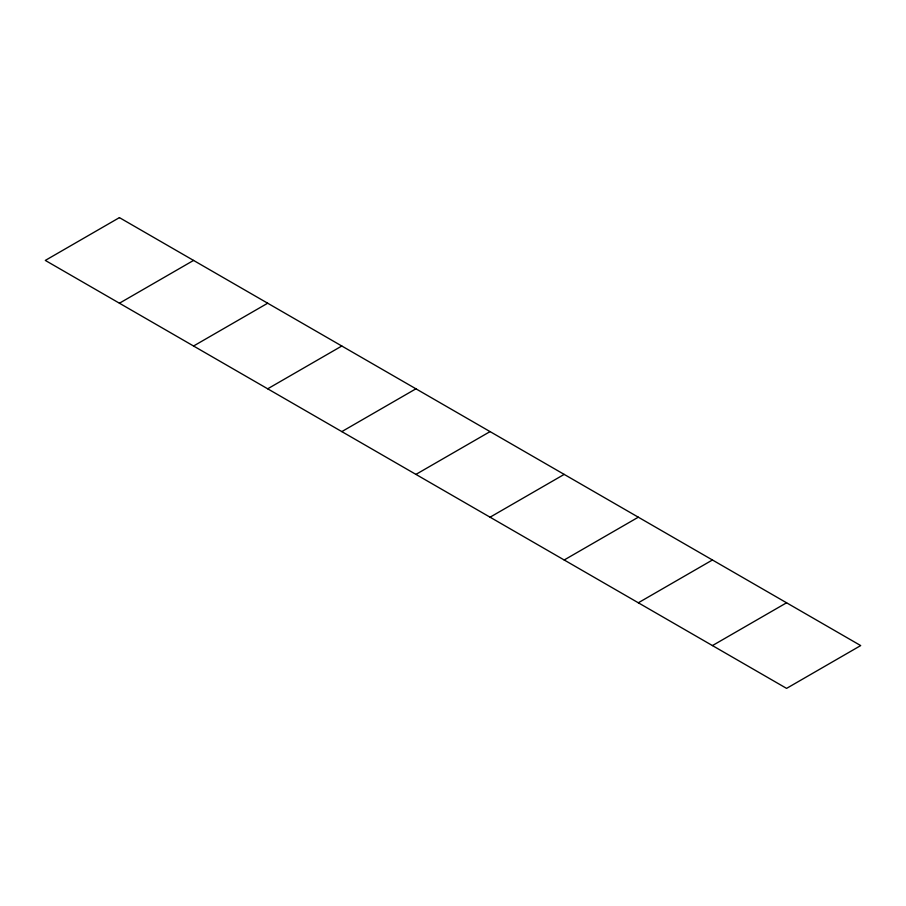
<?xml version="1.0" encoding="UTF-8"?>
<svg xmlns="http://www.w3.org/2000/svg" width="906" height="906" viewBox="0 0 906 906"><rect width="100%" height="100%" fill="white"/><g stroke="black" fill="none" stroke-linecap="round" stroke-linejoin="round"><path stroke-width="1.36" d="M119.422 303.216L193.556 260.418M193.556 346.013L267.678 303.216M267.678 388.81L341.811 346.013M341.811 431.607L415.933 388.81M415.933 474.393L490.067 431.607M490.067 517.19L564.189 474.393M564.189 559.987L638.322 517.19M638.322 602.784L712.444 559.987M712.444 645.582L786.578 602.784M119.422 217.621L45.3 260.418L786.578 688.379L860.7 645.582L119.422 217.621"/></g></svg>
